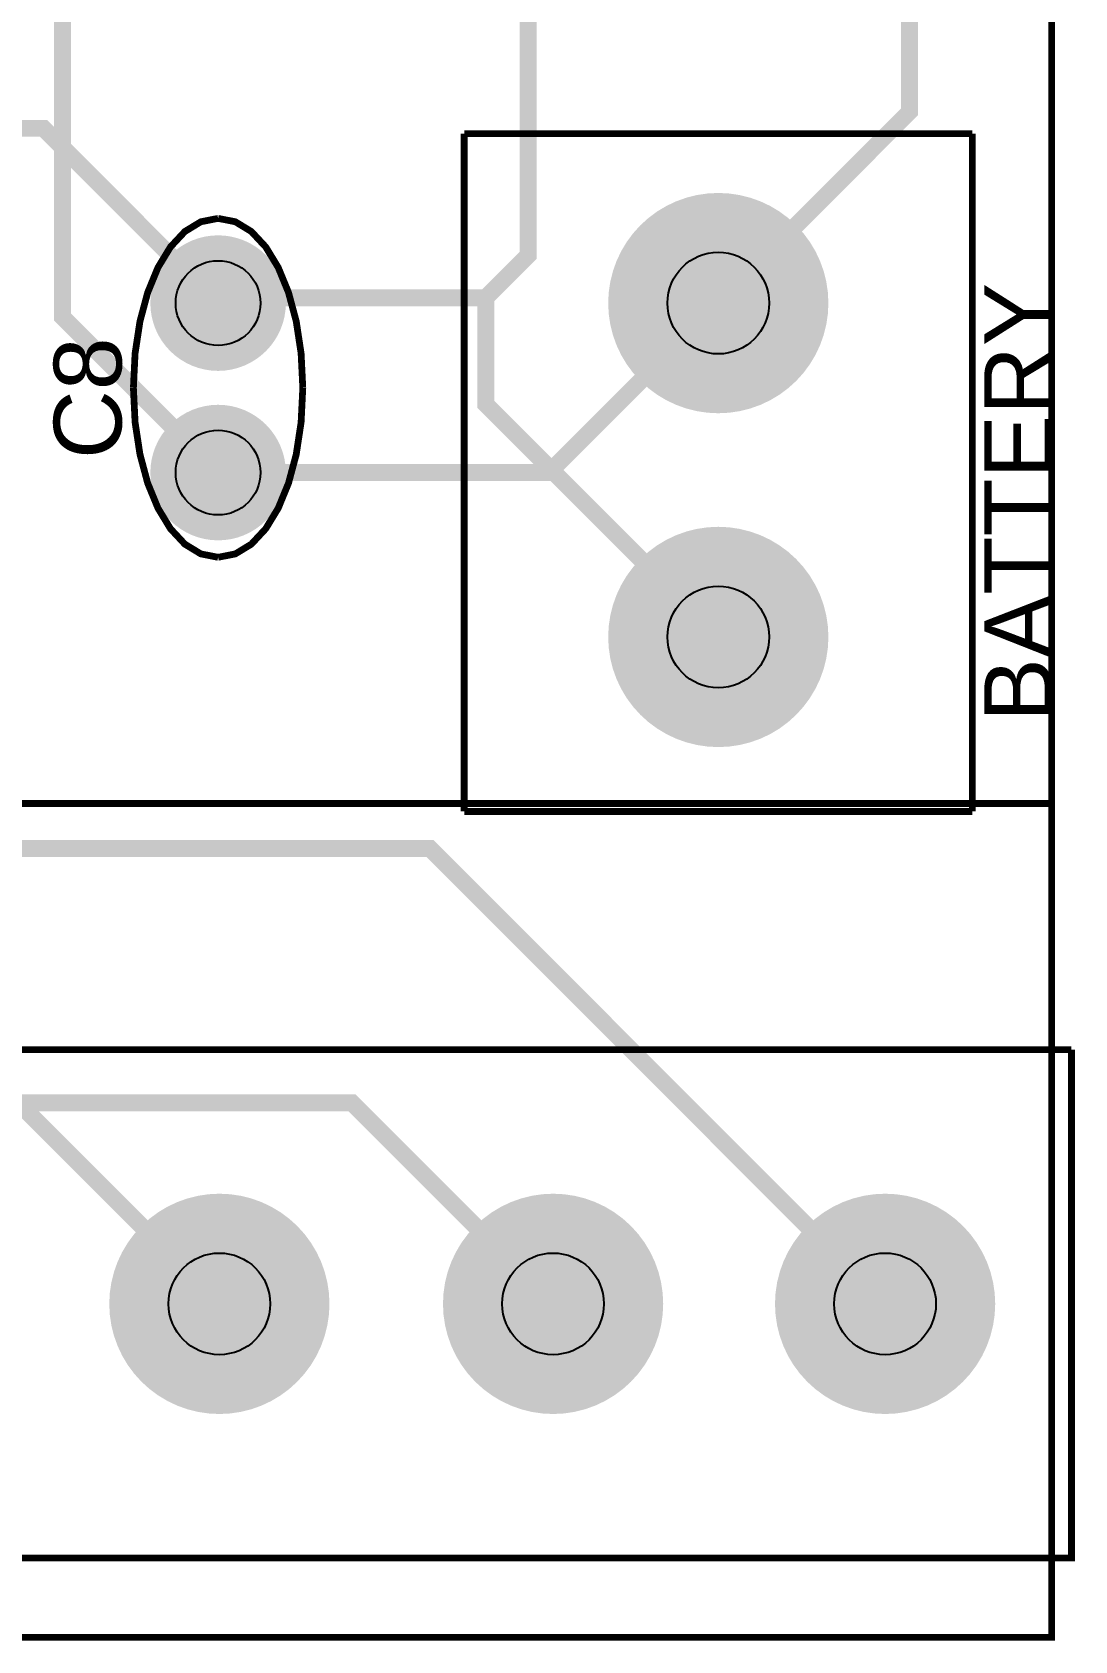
# Model space of a CAD drawing. Header units: centimetres. Extents: x -2.26 to 6.53, y -1.51 to 3.26.
# Drawn here: x 4.971 to 6.535, y -1.505 to 0.906 of the extents above; entities that cross this region are included whole.
import ezdxf

# ---------------------------------------------------------------- set-up
doc = ezdxf.new("R2010")
doc.units = ezdxf.units.CM
doc.layers.get('0').update_dxf_attribs({"linetype": 'CONTINUOUS'})
for name, color, linetype in [('2', 2, 'CONTINUOUS'), ('3', 3, 'CONTINUOUS'), ('4', 4, 'CONTINUOUS'), ('5', 5, 'CONTINUOUS'), ('6', 6, 'CONTINUOUS'), ('7', 7, 'CONTINUOUS')]:
    doc.layers.add(name, color=color, linetype=linetype)

# ---------------------------------------------------------------- blocks, each defined once
blk = doc.blocks.new('EPAD')
at = {"const_width": 0.5}
blk.add_lwpolyline([(-0.25, 0, 1), (0.25, 0, 1)], format="xyb", close=True, dxfattribs=at)

msp = doc.modelspace()

# ---------------------------------------------------------------- linework, layer by layer
for centre, radius in [((5.25, 0.5), 0.0635), ((6, 0.5), 0.0762), ((5.25, 0.246), 0.0635), ((6, -0.00038), 0.0762), ((5.2519, -1), 0.0762), ((5.75228, -1), 0.0762), ((6.25012, -1), 0.0762)]:
    msp.add_circle(centre, radius)
at = {"layer": '2', "const_width": 0.01016}
msp.add_lwpolyline([(-2.25, -1.5), (6.5, -1.5), (6.5, 3.25), (-2.25, 3.25), (-2.25, -1.5)], dxfattribs=at)
msp.add_lwpolyline([(-2.25, -1.5), (6.5, -1.5), (6.5, 3.25), (-2.25, 3.25), (-2.25, -1.5)], dxfattribs=at)
msp.add_lwpolyline([(-2.25, -1.5), (6.5, -1.5), (6.5, 3.25), (-2.25, 3.25), (-2.25, -1.5)], dxfattribs=at)
at = {"layer": '3', "const_width": 0.01016}
for points in [[(3, -0.25), (6.5, -0.25), (6.5, 2), (3, 2), (3, -0.25)], [(3, -0.25), (6.5, -0.25), (6.5, 2), (3, 2), (3, -0.25)], [(3, -0.25), (6.5, -0.25), (6.5, 2), (3, 2), (3, -0.25)], [(5.619, 0.754), (6.381, 0.754)], [(5.619, 0.754), (5.619, -0.262)], [(5.619, 0.754), (6.381, 0.754)], [(5.619, 0.754), (5.619, -0.262)], [(5.619, 0.754), (6.381, 0.754)], [(5.619, 0.754), (5.619, -0.262)], [(6.381, 0.754), (6.381, -0.262)], [(6.381, 0.754), (6.381, -0.262)], [(6.381, 0.754), (6.381, -0.262)], [(5.25, 0.627), (5.224124, 0.62192), (5.200152, 0.607315), (5.178562, 0.584138), (5.15983, 0.55334), (5.144431, 0.515875), (5.132842, 0.472695), (5.12554, 0.424752), (5.123, 0.373)], [(5.25, 0.627), (5.224124, 0.62192), (5.200152, 0.607315), (5.178562, 0.584138), (5.15983, 0.55334), (5.144431, 0.515875), (5.132842, 0.472695), (5.12554, 0.424752), (5.123, 0.373)], [(5.25, 0.627), (5.224124, 0.62192), (5.200152, 0.607315), (5.178562, 0.584138), (5.15983, 0.55334), (5.144431, 0.515875), (5.132842, 0.472695), (5.12554, 0.424752), (5.123, 0.373)], [(5.25, 0.627), (5.275876, 0.62192), (5.299848, 0.607315), (5.321438, 0.584138), (5.34017, 0.55334), (5.355569, 0.515875), (5.367158, 0.472695), (5.37446, 0.424752), (5.377, 0.373)], [(5.25, 0.627), (5.275876, 0.62192), (5.299848, 0.607315), (5.321438, 0.584138), (5.34017, 0.55334), (5.355569, 0.515875), (5.367158, 0.472695), (5.37446, 0.424752), (5.377, 0.373)], [(5.25, 0.627), (5.275876, 0.62192), (5.299848, 0.607315), (5.321438, 0.584138), (5.34017, 0.55334), (5.355569, 0.515875), (5.367158, 0.472695), (5.37446, 0.424752), (5.377, 0.373)], [(5.25, 0.119), (5.224124, 0.12408), (5.200152, 0.138685), (5.178562, 0.161862), (5.15983, 0.19266), (5.144431, 0.230125), (5.132842, 0.273305), (5.12554, 0.321248), (5.123, 0.373)], [(5.25, 0.119), (5.224124, 0.12408), (5.200152, 0.138685), (5.178562, 0.161862), (5.15983, 0.19266), (5.144431, 0.230125), (5.132842, 0.273305), (5.12554, 0.321248), (5.123, 0.373)], [(5.25, 0.119), (5.224124, 0.12408), (5.200152, 0.138685), (5.178562, 0.161862), (5.15983, 0.19266), (5.144431, 0.230125), (5.132842, 0.273305), (5.12554, 0.321248), (5.123, 0.373)], [(5.25, 0.119), (5.275876, 0.12408), (5.299848, 0.138685), (5.321438, 0.161862), (5.34017, 0.19266), (5.355569, 0.230125), (5.367158, 0.273305), (5.37446, 0.321248), (5.377, 0.373)], [(5.25, 0.119), (5.275876, 0.12408), (5.299848, 0.138685), (5.321438, 0.161862), (5.34017, 0.19266), (5.355569, 0.230125), (5.367158, 0.273305), (5.37446, 0.321248), (5.377, 0.373)], [(5.25, 0.119), (5.275876, 0.12408), (5.299848, 0.138685), (5.321438, 0.161862), (5.34017, 0.19266), (5.355569, 0.230125), (5.367158, 0.273305), (5.37446, 0.321248), (5.377, 0.373)], [(6.381, -0.262), (5.619, -0.262)], [(6.381, -0.262), (5.619, -0.262)], [(6.381, -0.262), (5.619, -0.262)], [(0.49702, -0.619), (6.52952, -0.619)], [(0.49702, -1.381), (6.52952, -1.381), (6.52952, -0.619)], [(0.49702, -0.619), (6.52952, -0.619)], [(0.49702, -1.381), (6.52952, -1.381), (6.52952, -0.619)], [(0.49702, -0.619), (6.52952, -0.619)], [(0.49702, -1.381), (6.52952, -1.381), (6.52952, -0.619)]]:
    msp.add_lwpolyline(points, dxfattribs=at)
at = {"layer": '6', "const_width": 0.0254}
for points in [[(5.25, 0.5), (4.988, 0.762), (4.826, 0.762)], [(6, 0.5), (5.746, 0.246), (5.25, 0.246)], [(6.25012, -1), (5.56762, -0.3175), (3.1115, -0.3175), (3.048, -0.254), (3.048, 0.3175), (2.9665, 0.399), (2.226, 0.399)], [(5.2519, -1), (4.6329, -0.381), (2.413, -0.381), (2.3495, -0.3175), (2.3495, 0.249), (2.226, 0.249)]]:
    msp.add_lwpolyline(points, dxfattribs=at)
at = {"layer": '7', "const_width": 0.0254}
for points in [[(6, 0.5), (6.2865, 0.7865), (6.2865, 2.2175), (6, 2.504)], [(5.25, 0.246), (5.0165, 0.4795), (5.0165, 1.0795), (4.953, 1.143), (3.937, 1.143)], [(5.715, 0.9525), (5.715, 0.5715), (5.6515, 0.508)], [(5.25, 0.5), (5.258, 0.508), (5.6515, 0.508), (5.6515, 0.34812), (6, -0.00038)], [(5.75228, -1), (5.45078, -0.6985), (3.12379, -0.6985), (3.06029, -0.762), (3.06029, -1.14214), (2.9845, -1.21793), (1.02743, -1.21793), (0.9525, -1.143), (0.9525, -0.635)]]:
    msp.add_lwpolyline(points, dxfattribs=at)

# ---------------------------------------------------------------- block references
for p, xscale, yscale in [((6, 0.5), 0.3048, 0.3048), ((5.25, 0.5), 0.1778, 0.1778), ((5.25, 0.246), 0.1778, 0.1778), ((6, -0.00038), 0.3048, 0.3048), ((5.2519, -1), 0.3048, 0.3048), ((5.75228, -1), 0.3048, 0.3048), ((6.25012, -1), 0.3048, 0.3048)]:
    msp.add_blockref('EPAD', p, dxfattribs=dict(xscale=xscale, yscale=yscale))
at = {"layer": '5'}
for p, xscale, yscale in [((6, 0.5), 0.3302, 0.3302), ((5.25, 0.5), 0.2032, 0.2032), ((5.25, 0.246), 0.2032, 0.2032), ((6, -0.00038), 0.3302, 0.3302), ((5.2519, -1), 0.3302, 0.3302), ((5.75228, -1), 0.3302, 0.3302), ((6.25012, -1), 0.3302, 0.3302)]:
    msp.add_blockref('EPAD', p, dxfattribs=dict(at, xscale=xscale, yscale=yscale))

# ---------------------------------------------------------------- texts
at = {"layer": '4', "width": 1.05}
for s, p in [('BATTERY', (6.50038, -0.12738)), ('BATTERY', (6.50038, -0.12738)), ('BATTERY', (6.50038, -0.12738)), ('C8', (5.10522, 0.26632)), ('C8', (5.10522, 0.26632)), ('C8', (5.10522, 0.26632))]:
    msp.add_text(s, height=0.1016, rotation=90, dxfattribs=at).set_placement(p)

doc.saveas('drawing.dxf')
